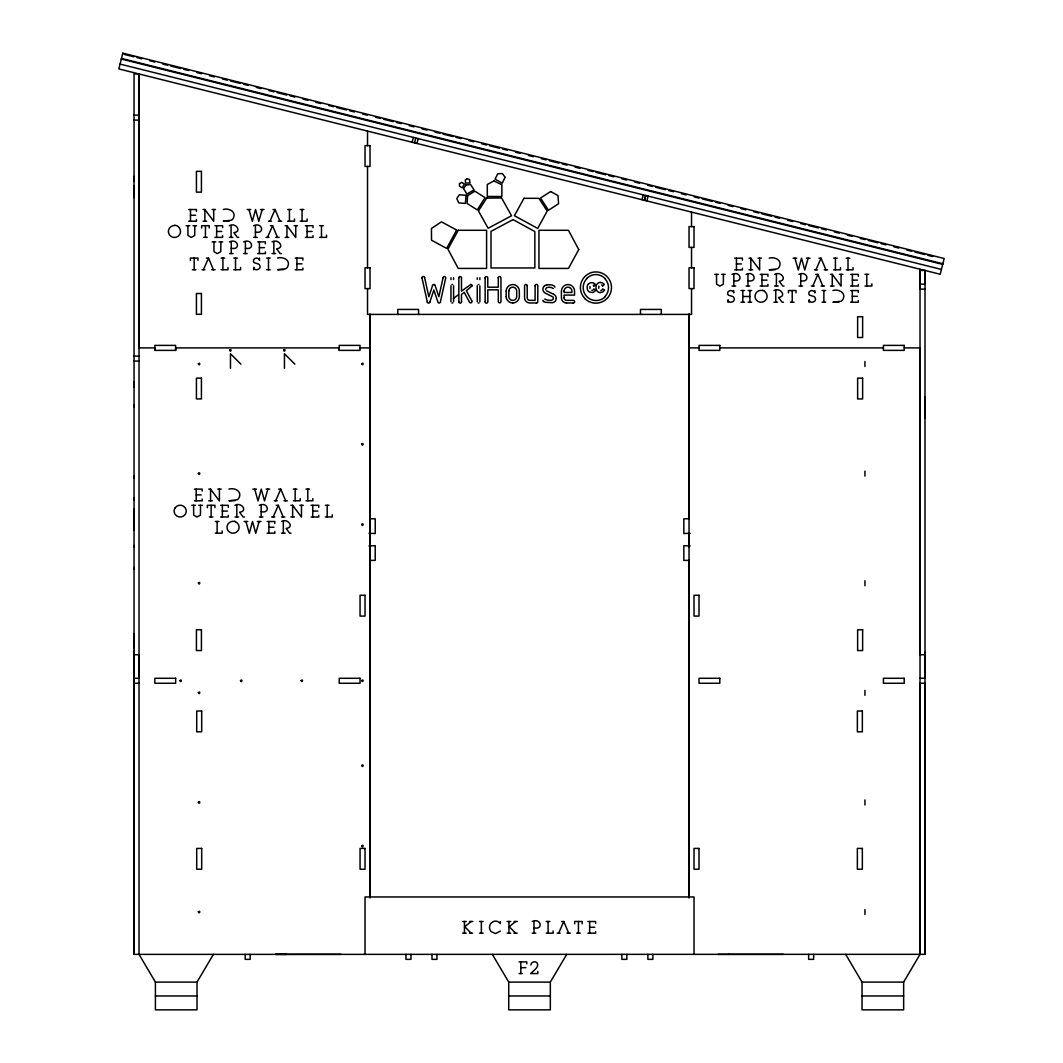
<?xml version="1.0" encoding="UTF-8"?>
<svg xmlns="http://www.w3.org/2000/svg" width="1063" height="1063" viewBox="0 0 1063 1063"><rect width="100%" height="100%" fill="white"/><g stroke="black" fill="none" stroke-linecap="round" stroke-linejoin="round"><path stroke-width="1.5" d="M845.656 954.375L862.04 982.106L862.04 1009.85L903.643 1009.85L903.643 982.106L920.027 954.375L920.027 683.243L925.009 683.243L925.009 954.335L134.044 954.375L134.044 73.972L139.027 73.972L139.027 954.375L155.411 982.106L155.411 1009.85L197.014 1009.85L197.014 982.106L213.397 954.375M134.044 197.545L134.044 185.733M134.044 181.228L134.044 176.485M139.027 73.972L139.027 347.893L154.839 347.893L154.839 350.378L175.647 350.378L175.647 345.395L154.839 345.395L154.839 350.378M339.243 350.378L339.243 345.395L360.051 345.395L360.051 350.378L339.243 350.378L339.243 347.893L175.647 347.893L175.647 350.378M367.519 288.618L367.519 314.409L691.535 314.409L691.535 288.618M367.519 267.81L367.519 166.439M367.519 145.631L367.532 131.134M370.017 896.959L370.017 314.409M450.951 285.761L450.951 301.746M453.582 301.812L453.582 285.827M458.844 301.666L458.844 277.881M461.475 301.719L461.475 294.424L464.239 292.378L469.7 302.543M477.26 301.799L477.26 285.734M506.187 291.01L506.187 296.67M535.114 285.748L535.101 300.351L529.839 300.351A2.631 2.631 0 0 1 527.221 297.826L527.221 285.881M689.037 896.959L689.037 560.214M689.037 546.953L689.037 533.679M689.037 314.409L689.037 518.744L683.841 518.797L683.841 533.533L690.1 533.267M694.019 954.375L694.019 896.959L365.034 896.959L365.034 954.375M920.027 269.218L920.027 654.742L925.009 654.742M925.009 652.283L925.009 678.26L920.027 678.26M925.009 418.051L925.009 397.243M925.009 289.123L920.027 289.123L920.027 270.467L925.009 270.467L925.009 284.14L920.027 284.14M134.044 654.742L139.027 654.768L139.027 678.287L134.044 678.287M479.878 301.812L479.878 285.867M479.865 279.609L479.865 277.735M471.999 285.907L466.378 290.77L471.852 301.042M477.26 277.828L477.247 279.37M498.295 277.828L498.295 287.196L487.771 287.196L487.771 277.868A1.408 1.408 0 0 0 486.442 276.579A1.408 1.408 0 0 0 485.06 277.908M590.005 286.478L589.992 288.511M530.902 965.005C530.942 962.201 534.596 960.846 536.695 962.467C540.456 966.825 532.815 970.838 530.769 973.575L537.772 973.575L537.772 971.383M445.676 278.161L440.401 301.919A1.395 1.395 0 0 1 439.125 303.061A1.488 1.488 0 0 1 437.876 301.985L433.863 290.026L429.89 301.985M443.085 277.682L438.86 296.723L435.166 285.628M412.165 142.256L413.374 137.419M414.583 142.854L415.792 138.017M417.002 143.465L418.211 138.628M642.052 199.724L643.261 194.888M646.889 200.934L648.098 196.097M262.189 209.531L258.801 221.33L255.558 209.531L252.33 221.33L248.968 209.531M267.903 489.126L264.514 500.925L261.259 489.126L258.043 500.925L254.682 489.126M259.146 521.495L255.771 533.294L252.516 521.495L249.3 533.294L245.925 521.495M808.146 258.189L804.771 269.989L801.515 258.189L798.3 269.989L794.925 258.189M432.561 285.655L428.854 296.763L424.615 277.642M203.405 269.736L208.534 258.083L206.381 258.083M269.936 221.184L275.078 209.531L272.925 209.531M267.464 237.368L272.593 225.715L270.44 225.715M275.649 500.779L280.778 489.126L278.626 489.126M273.178 516.963L278.307 505.31L276.154 505.31M815.906 269.843L821.035 258.189L818.882 258.189M812.783 286.027L817.912 274.374L815.759 274.374M558.646 933.155L563.789 921.501L561.636 921.501M492.342 954.375L508.725 982.106L508.725 1009.85L550.328 1009.85L550.328 982.106L566.712 954.375M500.354 931.068L495.571 933.58L491.292 931.746A6.298 6.298 0 0 1 489.525 927.361L489.644 926.112A6.285 6.285 0 0 1 491.292 922.963L493.219 921.621A5.82 5.82 0 0 1 498.268 921.794L500.341 923.574L500.341 921.488M464.451 926.976L471.148 921.488M508.938 926.976L515.621 921.488M453.423 298.424L458.219 294.903M544.668 285.801L545.04 285.548A6.378 6.378 0 0 1 547.06 284.778M593.686 286L595.718 284.911M602.535 286L604.289 284.432A4.026 4.026 0 0 0 602.19 282.864L600.582 282.625M229.263 221.064L223.217 221.184L231.468 220.174A5.66 5.66 0 0 0 233.594 217.583C236.212 211.298 228.372 207.817 223.217 209.504M283.595 269.617L277.549 269.736L285.801 268.74A5.66 5.66 0 0 0 287.927 266.135C290.544 259.85 282.705 256.369 277.549 258.07M775.233 269.723L769.174 269.843L777.425 268.833A5.66 5.66 0 0 0 779.551 266.242C782.169 259.957 774.329 256.475 769.174 258.163M838.986 302.091L832.927 302.211L841.178 301.214A5.66 5.66 0 0 0 843.304 298.61C845.922 292.325 838.082 288.844 832.927 290.531M234.976 500.66L228.93 500.779L237.169 499.783A5.66 5.66 0 0 0 239.308 497.192C241.926 490.907 234.086 487.425 228.93 489.113M547.06 284.764L551.378 284.871A9.328 9.328 0 0 1 553.943 285.92L554.142 286.04A1.422 1.422 0 0 1 554.873 287.169M368.954 545.93L375.226 545.664L375.226 560.4L370.017 560.4M286.439 954.375L275.729 954.361M718.163 954.361L728.873 954.375M470.657 284.565L461.475 291.116L461.475 277.988M512.871 302.968L512.924 302.968A6.564 6.564 0 0 0 519.355 296.537L519.329 290.877A6.551 6.551 0 0 0 513.07 284.539L512.645 284.565A6.577 6.577 0 0 0 506.161 291.01M591.799 290.305L592.118 290.305A2.033 2.033 0 0 0 593.845 288.963L595.772 289.973A4.77 4.77 0 0 1 591.998 292.511M134.044 115.11L139.027 115.11M134.044 120.092L139.027 120.092M188.736 209.531L196.442 209.531L196.442 211.51M203.046 209.504L204.867 209.504L213.69 221.33L213.69 209.504M212.029 209.504L215.497 209.504M247.148 209.531L250.762 209.531M260.395 209.531L264.023 209.531M287.635 209.504L291.262 209.504M300.244 209.504L303.859 209.504M190.49 215.284L195.579 215.284M188.736 221.197L196.442 221.197L196.442 219.496M203.046 221.184L206.674 221.184M268.487 221.184L271.49 221.184M278.24 221.184L281.655 221.184M287.635 221.184L294.491 221.184L294.491 218.978M300.244 221.184L307.101 221.184L307.101 218.978M186.091 225.715L189.759 225.715M193.014 225.715L196.628 225.715M214.899 225.715L222.605 225.715L222.605 227.695M229.289 225.715C235.494 222.008 242.643 231.614 233.86 232.638L237.421 237.381L238.737 237.381M253.605 225.715C262.428 221.622 265.152 234.418 255.426 232.04M285.123 225.688L286.93 225.688L295.753 237.514L295.753 225.688M294.106 225.688L297.574 225.688M305.32 225.715L313.027 225.715L313.027 227.695M319.657 225.688L323.285 225.688M216.639 231.468L221.729 231.468M307.074 231.468L312.15 231.468M203.631 237.368L207.258 237.368M214.899 237.381L222.605 237.381L222.605 235.68M229.289 237.381L232.917 237.381M253.605 237.381L257.233 237.381M266.002 237.368L269.019 237.368M275.769 237.368L279.184 237.368M285.123 237.368L288.751 237.368M305.32 237.381L313.027 237.381L313.027 235.68M319.657 237.368L326.527 237.368L326.527 235.162M212.148 241.899L215.816 241.899M219.071 241.899L222.685 241.899M229.449 241.899C238.271 237.806 240.995 250.602 231.256 248.224M243.573 241.899C252.396 237.806 255.12 250.602 245.394 248.224M257.658 241.899L265.365 241.899L265.365 243.892M272.048 241.899C278.254 238.192 285.402 247.799 276.619 248.822L280.18 253.565L281.496 253.565M259.399 247.652L264.488 247.652M229.449 253.565L233.076 253.565M243.573 253.565L247.201 253.565M257.658 253.565L265.365 253.565L265.365 251.865M272.048 253.565L275.676 253.565M221.091 258.07L224.718 258.07M233.701 258.07L237.328 258.07M266.667 258.07L270.281 258.07M295.169 258.083L302.875 258.083L302.875 260.076M734.706 258.189L742.412 258.189L742.412 260.169M749.016 258.163L750.823 258.163L759.646 269.989L759.646 258.163M757.999 258.163L761.453 258.163M793.118 258.189L796.719 258.189M806.352 258.189L809.979 258.189M833.591 258.163L837.219 258.163M846.201 258.163L849.829 258.163M296.922 263.837L301.998 263.837M736.446 263.943L741.536 263.943M192.363 269.736L195.991 269.736M201.943 269.736L204.96 269.736M211.71 269.736L215.125 269.736M221.091 269.736L227.96 269.736L227.96 267.531M233.701 269.736L240.57 269.736L240.57 267.531M266.667 269.736L270.281 269.736M295.169 269.75L302.875 269.75L302.875 268.049M734.706 269.856L742.412 269.856L742.412 268.155M749.016 269.843L752.631 269.843M814.444 269.843L817.46 269.843M824.21 269.843L827.625 269.843M833.591 269.843L840.461 269.843L840.461 267.637M846.201 269.843L853.058 269.843L853.058 267.637M714.708 274.374L718.375 274.374M721.631 274.374L725.245 274.374M732.008 274.374C740.831 270.281 743.555 283.077 733.815 280.698M746.133 274.374C754.956 270.281 757.68 283.077 747.953 280.698M760.218 274.374L767.924 274.374L767.924 276.353M774.608 274.374C780.813 270.666 787.975 280.273 779.192 281.296L782.753 286.04L784.056 286.04M798.938 274.374C807.747 270.281 810.484 283.077 800.745 280.698M830.442 274.347L832.263 274.347L841.072 286.173L841.072 274.347M839.425 274.347L842.893 274.347M850.639 274.374L858.346 274.374L858.346 276.353M864.99 274.347L868.604 274.347M761.972 280.127L767.048 280.127M852.393 280.127L857.469 280.127M732.008 286.04L735.636 286.04M746.133 286.04L749.76 286.04M760.218 286.04L767.924 286.04L767.924 284.339M774.608 286.04L778.236 286.04M798.938 286.04L802.565 286.04M811.335 286.027L814.338 286.027M821.088 286.027L824.503 286.027M830.442 286.027L834.07 286.027M850.639 286.04L858.346 286.04L858.346 284.339M864.99 286.027L871.846 286.027L871.846 283.821M740.977 290.531L744.592 290.531M748.086 290.531L751.714 290.531M773.957 290.558C780.162 286.851 787.311 296.457 778.528 297.481L782.089 302.224L783.404 302.224M822.058 290.531L825.659 290.531M850.559 290.558L858.253 290.558L858.253 292.538M852.3 296.311L857.389 296.311M742.785 296.497L749.907 296.497M740.977 302.211L744.592 302.211M748.086 302.211L751.714 302.211M773.957 302.224L777.571 302.224M790.434 302.211L794.048 302.211M822.058 302.211L825.659 302.211M850.559 302.224L858.253 302.224L858.253 300.523M536.483 302.968L529.64 302.968A5.235 5.235 0 0 1 524.564 297.999L524.591 285.761A1.422 1.422 0 0 1 525.946 284.459A1.422 1.422 0 0 1 527.301 285.881M573.329 302.968L566.459 302.968M360.051 347.893L370.017 347.893M689.037 347.893L699.002 347.893M719.81 347.893L883.419 347.893M904.214 347.893L920.027 347.893L920.027 954.375M134.044 356.092L139.027 356.092M134.044 361.075L139.027 361.075M194.449 489.126L202.156 489.126L202.156 491.119M208.76 489.113L210.567 489.113L219.39 500.925L219.39 489.113M217.742 489.113L221.21 489.113M252.861 489.126L256.475 489.126M266.109 489.126L269.723 489.126M293.348 489.113L296.962 489.113M305.945 489.113L309.572 489.113M196.203 494.893L201.279 494.893M208.76 500.779L212.387 500.779M274.201 500.779L277.204 500.779M283.954 500.779L287.369 500.779M293.348 500.779L300.204 500.779L300.204 498.587M305.945 500.779L312.814 500.779L312.814 498.587M194.449 500.806L202.156 500.806L202.156 499.105M191.805 505.31L195.472 505.31M198.728 505.31L202.342 505.31M220.612 505.31L228.306 505.31L228.306 507.303M235.003 505.31C241.208 501.616 248.357 511.223 239.574 512.246L243.135 516.99L244.45 516.99M259.319 505.31C268.142 501.231 270.866 514.027 261.139 511.648M290.837 505.297L292.644 505.297L301.467 517.11L301.467 505.297M299.819 505.297L303.274 505.297M311.034 505.31L318.741 505.31L318.741 507.303M325.371 505.297L328.999 505.297M222.353 511.077L227.442 511.077M312.774 511.077L317.864 511.077M209.345 516.963L212.972 516.963M220.612 516.99L228.306 516.99L228.306 515.289M235.003 516.99L238.617 516.99M259.319 516.99L262.946 516.99M271.716 516.963L274.732 516.963M281.482 516.963L284.897 516.963M290.837 516.963L294.464 516.963M311.034 516.99L318.741 516.99L318.741 515.289M325.371 516.963L332.241 516.963L332.241 514.771M370.017 518.797L375.226 518.797L375.226 533.533L368.954 533.267M215.311 521.481L218.938 521.481M244.118 521.495L247.732 521.495M257.352 521.495L260.98 521.495M267.132 521.495L274.839 521.495L274.839 523.488M281.522 521.495C287.728 517.801 294.876 527.407 286.106 528.431L289.654 533.174L290.97 533.174M268.886 527.261L273.962 527.261M215.311 533.148L222.167 533.148L222.167 530.955M267.132 533.174L274.839 533.174L274.839 531.473M281.522 533.174L285.15 533.174M689.037 560.4L683.841 560.4L683.841 545.664L690.1 545.93M134.044 683.27L139.027 683.27M462.657 921.488L466.272 921.488M469.527 921.488L472.809 921.488M479.559 921.488L483.173 921.488M507.131 921.488L510.745 921.488M514 921.488L517.282 921.488M532.191 921.501C541.014 917.409 543.738 930.218 533.998 927.826M546.276 921.488L549.903 921.488M587.892 921.501L595.599 921.501L595.599 923.495M589.646 927.268L594.735 927.268M462.657 933.155L466.272 933.155M469.421 933.155L472.663 933.155M479.559 933.155L483.173 933.155M507.131 933.155L510.745 933.155M513.907 933.155L517.136 933.155M532.191 933.168L535.818 933.168M546.276 933.155L553.132 933.155L553.132 930.949M557.198 933.155L560.201 933.155M566.951 933.155L570.366 933.155M576.638 933.155L580.265 933.155M587.892 933.168L595.599 933.168L595.599 931.467M275.543 954.375L340.891 954.361M728.926 954.361L783.325 954.361M519.063 961.895L526.77 961.895L526.77 963.902M520.817 967.662L525.893 967.662M519.063 973.562L522.305 973.562M155.411 982.106L197.014 982.106M508.725 982.106L550.328 982.106M862.04 982.106L903.643 982.106M155.411 995.978L197.014 995.978M508.725 995.978L550.328 995.978M862.04 995.978L903.643 995.978M600.289 292.391L601.698 292.272A4.132 4.132 0 0 0 603.452 291.408L604.608 289.986L602.734 288.923A2.126 2.126 0 0 1 600.861 290.425M512.658 302.968L512.605 302.968A6.564 6.564 0 0 1 506.161 296.67M553.398 288.511L552.68 288.219A7.747 7.747 0 0 0 549.053 287.209L546.488 287.674L545.625 289.229A1.927 1.927 0 0 0 545.678 289.761M470.444 302.955L471.72 302.463L471.892 301.121M124.185 54.399L133.845 56.817M137.074 57.615L141.897 58.824M149.949 60.843L154.786 62.053M162.838 64.059L167.675 65.268M170.891 66.079L180.551 68.484M183.779 69.294L188.603 70.503M196.655 72.51L201.492 73.719M209.544 75.739L214.381 76.948M222.433 78.954L227.256 80.163M230.485 80.974L240.145 83.392M243.361 84.19L248.197 85.399M256.249 87.418L261.086 88.628M269.138 90.634L273.962 91.843M277.191 92.654L286.851 95.059M290.066 95.869L294.903 97.078M302.955 99.085L307.792 100.294M315.844 102.314L320.667 103.523M328.719 105.529L333.556 106.738M336.772 107.549L346.445 109.967M349.661 110.765L354.497 111.974M362.549 113.993L367.373 115.189M375.425 117.209L380.262 118.418M383.477 119.215L393.137 121.634M396.366 122.444L401.203 123.653M409.242 125.66L414.078 126.869M422.131 128.889L426.967 130.098M435.019 132.104L439.843 133.313M443.072 134.124L452.732 136.529M455.947 137.34L460.784 138.549M468.836 140.555L473.673 141.764M481.725 143.784L486.548 144.993M489.777 145.79L499.437 148.209M502.653 149.019L507.489 150.228M515.542 152.235L520.378 153.444M528.431 155.464L533.254 156.66M541.306 158.679L546.143 159.888M549.358 160.699L559.032 163.104M562.247 163.915L567.084 165.124M575.136 167.13L579.96 168.339M588.012 170.359L592.848 171.568M596.064 172.365L605.737 174.784M608.953 175.594L613.789 176.803M621.842 178.81L626.665 180.019M634.717 182.039L639.554 183.235M647.606 185.254L652.443 186.463M655.658 187.261L665.318 189.679M668.547 190.49L673.371 191.699M681.423 193.705L686.26 194.914M694.312 196.934L699.148 198.143M702.364 198.94L712.024 201.359M715.253 202.169L720.076 203.365M728.128 205.385L732.965 206.594M741.017 208.6L745.854 209.81M753.906 211.829L758.73 213.038M761.958 213.836L771.618 216.254M774.834 217.065L779.671 218.274M787.723 220.28L792.56 221.489M800.612 223.509L805.435 224.705M808.664 225.515L818.324 227.934M821.54 228.744L826.376 229.94M834.428 231.96L839.265 233.169M847.317 235.175L852.141 236.385M860.193 238.404L865.03 239.613M868.245 240.411L877.918 242.829M881.134 243.64L885.971 244.849M894.023 246.855L898.846 248.064M906.898 250.084L911.735 251.28M914.951 252.09L924.624 254.509M927.84 255.306L932.676 256.515M121.461 58.425L942.841 263.77M121.315 59.036L942.682 264.381M120.053 64.086L941.419 269.431M545.757 299.514C547.844 300.577 554.129 301.307 553.424 297.706M545.664 299.474L544.708 299.088M546.608 290.877L553.65 294.278M543.738 301.52L543.778 301.547A1.408 1.408 0 0 1 542.954 300.364M809.102 300.842C811.308 304.111 817.447 301.214 815.029 297.52A2.95 2.95 0 0 0 813.381 296.351L809.674 295.182A2.206 2.206 0 0 1 808.85 293.906C807.96 290.412 813.66 289.202 814.856 292.338M727.942 300.842C730.135 304.111 736.274 301.214 733.855 297.52A2.95 2.95 0 0 0 732.208 296.351L728.5 295.182A2.206 2.206 0 0 1 727.69 293.906C726.786 290.412 732.5 289.202 733.683 292.338M253.725 268.368C255.917 271.636 262.056 268.74 259.638 265.046A2.95 2.95 0 0 0 258.003 263.876L254.283 262.707A2.206 2.206 0 0 1 253.472 261.445C252.582 257.95 258.282 256.728 259.465 259.864M552.946 296.936L545.518 293.268A4.69 4.69 0 0 1 542.901 289.189A4.186 4.186 0 0 1 544.628 285.761M294.863 364.157L284.446 353.74L284.446 368.476M240.889 364.157L230.472 353.74L230.472 368.476M585.314 298.876L584.889 298.451A15.613 15.613 0 0 1 591.692 272.5A15.613 15.613 0 0 1 611.052 291.249A15.613 15.613 0 0 1 585.235 298.969M509.496 926.976L515.621 933.155M465.023 926.976L471.148 933.155M179.448 228.186L180.006 229.196A5.82 5.82 0 0 1 179.448 234.817A6.059 6.059 0 0 1 174.465 237.434A6.086 6.086 0 0 1 169.455 234.817A5.807 5.807 0 0 1 168.897 229.209L169.469 228.186A6.072 6.072 0 0 1 174.465 225.542M821.035 258.189L825.938 269.843M817.912 274.374L822.828 286.027M275.078 209.531L279.981 221.184M272.593 225.715L277.496 237.368M563.789 921.501L568.692 933.155M208.534 258.083L213.437 269.736M280.778 489.126L285.681 500.779M278.307 505.31L283.21 516.963M809.727 301.454L809.102 299.779L809.102 302.224M728.567 301.454L727.942 299.779L727.942 302.224M254.349 268.979L253.725 267.305L253.725 269.75M427.326 301.932L422.064 278.28M598.814 288.272L598.841 286.558A2.232 2.232 0 0 1 598.907 286.12M564.041 297.853L564.041 295.089L574.552 295.089L574.552 290.97A6.604 6.604 0 0 0 567.987 284.539A6.604 6.604 0 0 0 561.397 290.97L561.41 297.919A5.249 5.249 0 0 0 566.459 303.008M453.556 277.682L453.569 279.529M450.964 277.762L450.978 279.609M925.009 270.467L925.009 954.335M866.797 274.347L866.797 286.027M864.95 361.513L864.95 366.496M864.95 471.122L864.95 476.104M864.95 580.73L864.95 585.713M864.95 690.339L864.95 695.322M864.95 799.947L864.95 804.93M864.95 909.556L864.95 914.539M852.393 274.374L852.393 286.04M852.3 290.558L852.3 302.224M848.008 258.163L848.008 269.843M835.412 258.163L835.412 269.843M832.263 274.347L832.263 286.027M823.865 290.531L823.865 302.211M814.856 290.571L814.856 292.883M813.633 954.375L813.633 959.358L808.651 959.358L808.651 954.375M800.745 274.374L800.745 286.04M796.014 292.87L796.014 290.531L788.454 290.531L788.454 292.87M792.227 290.531L792.227 302.211M776.415 274.374L776.415 286.04M775.764 290.558L775.764 302.224M761.972 274.374L761.972 286.04M750.823 258.163L750.823 269.843M749.907 290.531L749.907 302.211M747.953 274.374L747.953 286.04M742.785 290.531L742.785 302.211M736.446 258.189L736.446 269.856M733.815 274.374L733.815 286.04M733.683 290.571L733.683 292.883M723.451 274.374L723.345 284.166L719.837 286.106L716.582 284.127L716.502 274.374M691.535 212.082L691.535 226.592M691.535 247.4L691.535 267.81M689.169 532.988L689.169 546.09M689.037 313.97L689.037 897.996M661.292 314.409L661.292 309.426L640.484 309.426L640.484 314.409M652.855 954.375L652.855 959.358L647.872 959.358L647.872 954.375M626.851 954.375L626.851 959.358L621.868 959.358L621.868 954.375M589.646 921.501L589.646 933.168M582.218 923.813L582.218 921.488L574.658 921.488L574.658 923.813M578.431 921.488L578.431 933.155M548.083 921.488L548.083 933.155M533.998 921.501L533.998 933.168M520.817 961.895L520.817 973.562M508.938 921.488L508.938 933.155M485.14 277.908L485.14 301.786M481.366 921.488L481.366 933.155M464.451 921.488L464.451 933.155M436.973 954.375L436.973 959.358L431.99 959.358L431.99 954.375M418.57 314.409L418.57 309.426L397.761 309.426L397.761 314.409M410.956 954.375L410.956 959.358L405.973 959.358L405.973 954.375M370.017 314.156L370.017 897.996M369.897 532.988L369.897 546.09M327.191 505.297L327.191 516.963M321.478 225.688L321.478 237.368M312.774 505.31L312.774 516.99M307.765 489.113L307.765 500.779M307.074 225.715L307.074 237.381M302.051 209.504L302.051 221.184M296.922 258.083L296.922 269.75M295.155 489.113L295.155 500.779M292.644 505.297L292.644 516.963M289.442 209.504L289.442 221.184M286.93 225.688L286.93 237.368M283.329 521.495L283.329 533.174M273.855 241.899L273.855 253.565M268.886 521.495L268.886 533.174M268.487 258.07L268.487 269.736M261.139 505.31L261.139 516.99M259.465 258.096L259.465 260.408M259.399 241.899L259.399 253.565M255.426 225.715L255.426 237.381M250.177 954.375L250.177 959.358L245.194 959.358L245.194 954.375M245.394 241.899L245.394 253.565M236.81 505.31L236.81 516.99M235.521 258.07L235.521 269.736M231.256 241.899L231.256 253.565M231.096 225.715L231.096 237.381M222.911 258.07L222.911 269.736M222.353 505.31L222.353 516.99M220.891 241.899L220.772 251.692L217.277 253.632L214.022 251.652L213.942 241.899M217.118 521.481L217.118 533.148M216.639 225.715L216.639 237.381M214.925 507.636L214.925 505.297L207.365 505.297L207.365 507.636M211.138 505.297L211.138 516.963M210.567 489.113L210.567 500.779M209.212 228.027L209.212 225.688L201.651 225.688L201.651 228.027M205.425 225.688L205.425 237.368M204.867 209.504L204.867 221.184M200.535 505.31L200.429 515.117L196.934 517.056L193.679 515.077L193.599 505.31M197.957 260.395L197.957 258.07L190.397 258.07L190.397 260.395M196.203 489.126L196.203 500.806M194.821 225.715L194.715 235.508L191.22 237.448L187.965 235.468L187.885 225.715M194.17 258.07L194.17 269.736M190.49 209.531L190.49 221.197M134.044 382.109L134.044 387.091M134.044 405.056L134.044 406.797M134.044 476.171L134.044 477.912M134.044 498.109L134.044 499.836M134.044 509.283L134.044 530.092M134.044 545.492L134.044 547.232M134.044 567.429L134.044 569.157M134.044 633.747L134.044 648.483M134.044 650.981L134.044 954.375M234.285 521.229A6.059 6.059 0 0 1 235.415 521.588M234.272 521.455A6.072 6.072 0 0 0 228.067 523.979L227.509 524.989A5.807 5.807 0 0 0 228.067 530.61A6.059 6.059 0 0 0 238.046 530.61A5.82 5.82 0 0 0 238.604 524.989L238.046 523.979A6.072 6.072 0 0 0 235.428 521.813M174.478 225.263A6.086 6.086 0 0 1 179.488 227.92M762.277 290.505A6.072 6.072 0 0 0 756.072 293.029L755.514 294.039A5.807 5.807 0 0 0 756.072 299.66A6.059 6.059 0 0 0 766.051 299.66A5.82 5.82 0 0 0 766.609 294.039L766.051 293.029A6.072 6.072 0 0 0 764.456 291.421M762.291 290.279A6.059 6.059 0 0 1 764.456 291.196M452.665 303.008A1.408 1.408 0 0 1 451.895 303.008M564.094 297.919A2.591 2.591 0 0 0 566.499 300.364L573.369 300.351A1.408 1.408 0 0 1 574.658 301.679A1.408 1.408 0 0 1 573.329 303.061M593.313 285.083A2.113 2.113 0 0 1 593.898 285.907M591.546 292.365A4.504 4.504 0 0 1 588.344 291.156A4.956 4.956 0 0 1 587.214 287.967L587.161 287.342A5.076 5.076 0 0 1 588.384 283.901M478.961 302.995A1.395 1.395 0 0 1 478.191 302.995M534.981 285.734A1.422 1.422 0 0 1 536.47 284.459A1.422 1.422 0 0 1 537.825 285.881L537.745 301.799A1.355 1.355 0 0 1 536.483 303.048M451.895 284.512A1.422 1.422 0 0 1 452.652 284.525M604.874 278.639A13.048 13.048 0 0 1 604.847 296.723M600.25 292.737A4.863 4.863 0 0 1 595.958 287.555A4.823 4.823 0 0 1 600.489 282.32M458.724 277.868A1.422 1.422 0 0 1 460.186 276.579A1.422 1.422 0 0 1 461.555 277.974M485.06 301.786A1.395 1.395 0 0 0 487.851 301.786L487.771 289.827L498.295 289.827L498.295 301.826A1.395 1.395 0 0 0 500.992 301.786L500.925 277.988A1.422 1.422 0 0 0 499.663 276.579A1.422 1.422 0 0 0 498.162 277.815M461.608 301.719A1.435 1.435 0 0 1 460.159 303.101A1.435 1.435 0 0 1 458.738 301.693M553.677 294.225A4.637 4.637 0 0 1 556.241 298.172M421.865 277.974A1.448 1.448 0 0 1 424.722 277.616M588.503 283.994A4.544 4.544 0 0 1 595.692 284.897M605.046 296.949A12.929 12.929 0 0 1 586.803 296.604A12.929 12.929 0 0 1 587.068 278.373M601.724 284.937A2.06 2.06 0 0 1 602.482 286M586.989 278.28A12.384 12.384 0 0 1 604.967 278.546M429.957 301.998A1.448 1.448 0 0 1 427.14 301.985M432.402 285.602A1.528 1.528 0 0 1 435.365 285.575M556.175 298.61A4.186 4.186 0 0 1 554.301 302.012A6.192 6.192 0 0 1 552.494 302.689L545.532 302.317A9.992 9.992 0 0 1 543.764 301.547M470.736 284.419A1.475 1.475 0 0 1 472.145 285.827M478.191 284.512A1.422 1.422 0 0 1 478.948 284.525M443.032 277.669A1.369 1.369 0 0 1 445.742 277.961M564.041 291.036L564.041 292.458L571.934 292.458L571.921 291.036A3.96 3.96 0 0 0 567.987 287.183A3.96 3.96 0 0 0 564.028 291.036M508.818 290.956L508.805 296.457A3.96 3.96 0 0 0 512.751 300.377A3.946 3.946 0 0 0 516.711 296.59L516.698 291.023A3.946 3.946 0 0 0 512.791 287.196A3.946 3.946 0 0 0 508.805 290.956M459.522 183.633L459.429 186.131L462.378 187.845L464.345 183.952L461.608 182.371L459.522 183.633M467.614 195.619L467.109 203.498L477.26 209.929L485.047 197.625L474.909 191.194L467.614 195.619M466.086 195.313L465.368 203.445L458.658 202.86L456.811 198.542L459.349 194.728L466.086 195.313M198.369 363.785C199.432 367.094 200.934 361.447 198.369 363.785M198.369 473.394C199.432 476.702 200.934 471.055 198.369 473.394M179.899 680.559C180.962 683.868 182.477 678.221 179.899 680.559M198.369 583.002C199.432 586.311 200.934 580.664 198.369 583.002M229.635 350.152C230.698 353.461 232.212 347.814 229.635 350.152M198.369 692.611C199.432 695.92 200.934 690.272 198.369 692.611M198.369 802.206C199.432 805.528 200.934 799.881 198.369 802.206M198.369 911.815C199.432 915.137 200.934 909.49 198.369 911.815M283.608 350.152C284.658 353.461 286.173 347.814 283.608 350.152M240.504 680.559C241.567 683.868 243.082 678.221 240.504 680.559M301.108 680.559C302.171 683.868 303.673 678.221 301.108 680.559M361.699 363.719C362.762 367.027 364.277 361.38 361.699 363.719M361.699 444.068C362.762 447.377 364.277 441.73 361.699 444.068M361.699 524.418C362.762 527.726 364.277 522.079 361.699 524.418M361.699 680.559C362.762 683.868 364.277 678.221 361.699 680.559M361.699 765.48C362.762 768.788 364.277 763.141 361.699 765.48M361.699 845.829C362.762 849.138 364.277 843.49 361.699 845.829M645.679 195.499L644.47 200.336L645.679 195.499M122.79 53.15L118.843 68.922L940.21 274.267L944.157 258.495L122.79 53.15M505.071 177.269L502.281 183.128L495.106 179.209L497.697 173.774L502.374 173.548L505.071 177.269M456.612 230.02L446.673 248.41L431.525 240.225L431.458 228.452L441.464 221.848L456.612 230.02M458.246 230.286L447.922 249.127L458.246 268.434L486.588 268.434L486.588 230.286L458.246 230.286M578.764 249.592L568.453 268.434L538.954 268.434L538.954 230.286L568.439 230.286L578.764 249.592M523.966 198.303L514.412 215.683L537.692 228.425L547.219 211.085L538.901 198.329L523.966 198.303M175.182 507.795L174.624 508.805A5.807 5.807 0 0 0 175.182 514.426A6.059 6.059 0 0 0 185.161 514.426A5.82 5.82 0 0 0 185.719 508.805L185.161 507.795A6.072 6.072 0 0 0 175.182 507.795M465.807 185.042L463.627 188.789L466.949 194.024L474.032 189.932L470.55 184.444L465.807 185.042M486.668 198.103L478.443 210.912L488.13 228.279L511.529 215.762L501.616 197.984L486.668 198.103M467.268 178.664L465.235 180.099L465.607 183.115L469.966 182.889L469.54 179.554L467.268 178.664M550.661 191.513L540.575 198.024L548.468 210.261L558.567 203.751L557.982 195.565L550.661 191.513M493.896 180.949L487.306 184.47L487.306 196.482L501.869 196.482L501.869 184.749L493.896 180.949M513.044 219.603L491 231.389L491 267.956L534.848 267.956L534.848 231.535L513.044 219.603M370.017 145.631L365.034 145.631L365.034 166.439L370.017 166.439L370.017 145.631M201.425 171.342L196.429 171.342L196.429 192.151L201.425 192.151L201.425 171.342M694.019 226.592L689.037 226.592L689.037 247.4L694.019 247.4L694.019 226.592M370.017 267.81L365.034 267.81L365.034 288.618L370.017 288.618L370.017 267.81M694.019 267.81L689.037 267.81L689.037 288.618L694.019 288.618L694.019 267.81M201.425 293.508L196.429 293.508L196.429 314.316L201.425 314.316L201.425 293.508M862.625 316.708L857.628 316.708L857.628 337.516L862.625 337.516L862.625 316.708M719.81 345.395L699.002 345.395L699.002 350.378L719.81 350.378L719.81 345.395M904.214 345.395L883.419 345.395L883.419 350.378L904.214 350.378L904.214 345.395M201.425 378.122L196.429 378.122L196.429 398.931L201.425 398.931L201.425 378.122M862.625 378.122L857.628 378.122L857.628 398.931L862.625 398.931L862.625 378.122M365.034 595.28L360.051 595.28L360.051 616.088L365.034 616.088L365.034 595.28M699.002 595.28L694.019 595.28L694.019 616.088L699.002 616.088L699.002 595.28M201.425 629.734L196.429 629.734L196.429 650.543L201.425 650.543L201.425 629.734M862.625 629.734L857.628 629.734L857.628 650.543L862.625 650.543L862.625 629.734M175.647 678.287L154.839 678.287L154.839 683.27L175.647 683.27L175.647 678.287M360.051 678.287L339.243 678.287L339.243 683.27L360.051 683.27L360.051 678.287M719.81 678.287L699.002 678.287L699.002 683.27L719.81 683.27L719.81 678.287M904.214 678.287L883.419 678.287L883.419 683.27L904.214 683.27L904.214 678.287M201.691 711.014L196.708 711.014L196.708 731.822L201.691 731.822L201.691 711.014M862.345 711.014L857.363 711.014L857.363 731.822L862.345 731.822L862.345 711.014M201.691 848.42L196.708 848.42L196.708 869.215L201.691 869.215L201.691 848.42M365.034 848.42L360.051 848.42L360.051 869.215L365.034 869.215L365.034 848.42M699.002 848.42L694.019 848.42L694.019 869.215L699.002 869.215L699.002 848.42M862.345 848.42L857.363 848.42L857.363 869.215L862.345 869.215L862.345 848.42"/></g></svg>
